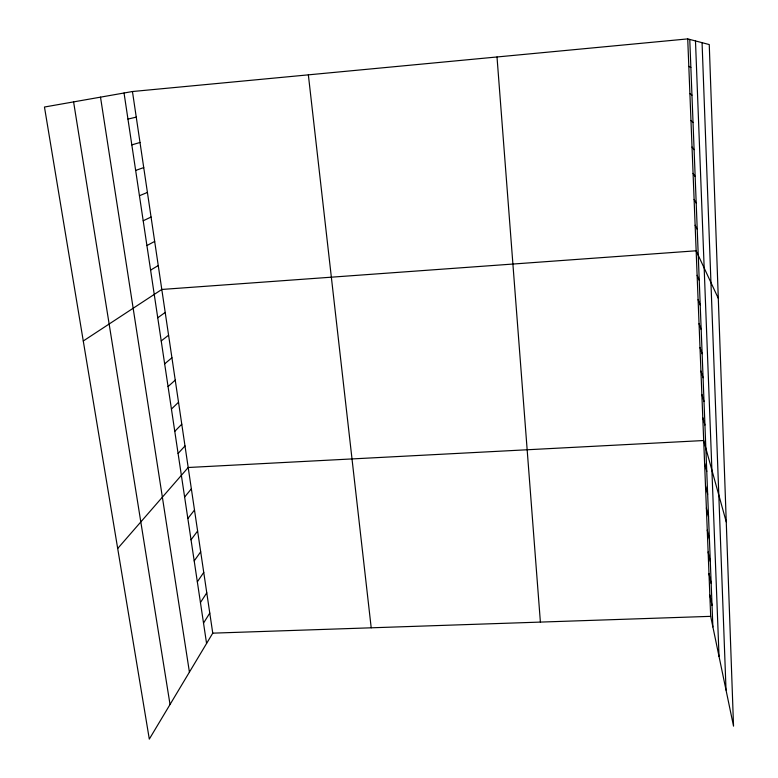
<?xml version="1.0" encoding="UTF-8"?>
<svg xmlns="http://www.w3.org/2000/svg" width="778" height="778" viewBox="0 0 778 778"><rect width="100%" height="100%" fill="white"/><g stroke="black" fill="none" stroke-linecap="round" stroke-linejoin="round"><path stroke-width="1.17" d="M132.454 91.522L212.754 633.156L149.308 739.1L44.463 107.024L132.454 91.522L687.723 38.9L709.254 44.56L733.537 726.156L710.684 616.341L687.723 38.9M203.525 623.11L209.778 613.083M200.442 602.561L206.783 592.826M197.34 581.837L203.748 572.404M194.199 560.919L200.695 551.797M191.038 539.815L197.612 531.004M187.848 518.518L194.5 510.028M184.619 497.035L191.369 488.856M117.692 548.5L188.198 467.5L703.691 440.533L726.263 521.941M178.084 453.457L184.999 445.95M174.778 431.362L181.78 424.204M171.432 409.072L178.522 402.255M168.058 386.569L175.244 380.111M164.654 363.851L171.928 357.763M161.221 340.929L168.583 335.201M157.749 317.784L165.208 312.435M83.275 340.988L161.805 289.455L696.145 250.788L718.288 298.324M150.601 270.112L158.255 265.551M146.916 245.556L154.676 241.413M143.201 220.767L151.068 217.043M139.447 195.725L147.421 192.438M135.654 170.431L143.736 167.581M131.822 144.883L140.011 142.481M127.952 119.083L136.257 117.128M212.754 633.156L710.684 616.341M688.822 66.363L690.864 67.443M689.901 93.545L691.953 95.149M690.971 120.444L693.033 122.554M692.021 147.052L694.102 149.668M693.072 173.387L695.153 176.499M694.112 199.46L696.203 203.048M695.133 225.26L697.234 229.325M697.127 275.324L699.247 280.294M698.09 299.627L700.219 305.025M699.043 323.677L701.182 329.502M699.996 347.503L702.135 353.747M700.929 371.096L703.079 377.738M701.863 394.465L704.012 401.506M702.777 417.611L704.936 425.041M704.596 463.241L706.764 471.429M705.49 485.735L707.669 494.283M706.375 508.015L708.554 516.923M707.251 530.081L709.439 539.349M708.116 551.952L710.314 561.56M708.982 573.61L711.18 583.558M709.837 595.073L712.035 605.352M73.599 101.899L170.032 704.498M100.508 97.153L189.424 672.124M124.042 93.01L206.578 643.474M308.36 74.853L371.203 627.807M497.006 56.979L540.389 622.089M689.765 39.435L712.881 626.942M702.067 42.673L726.03 690.057M695.483 40.942L719.037 656.496"/></g></svg>
